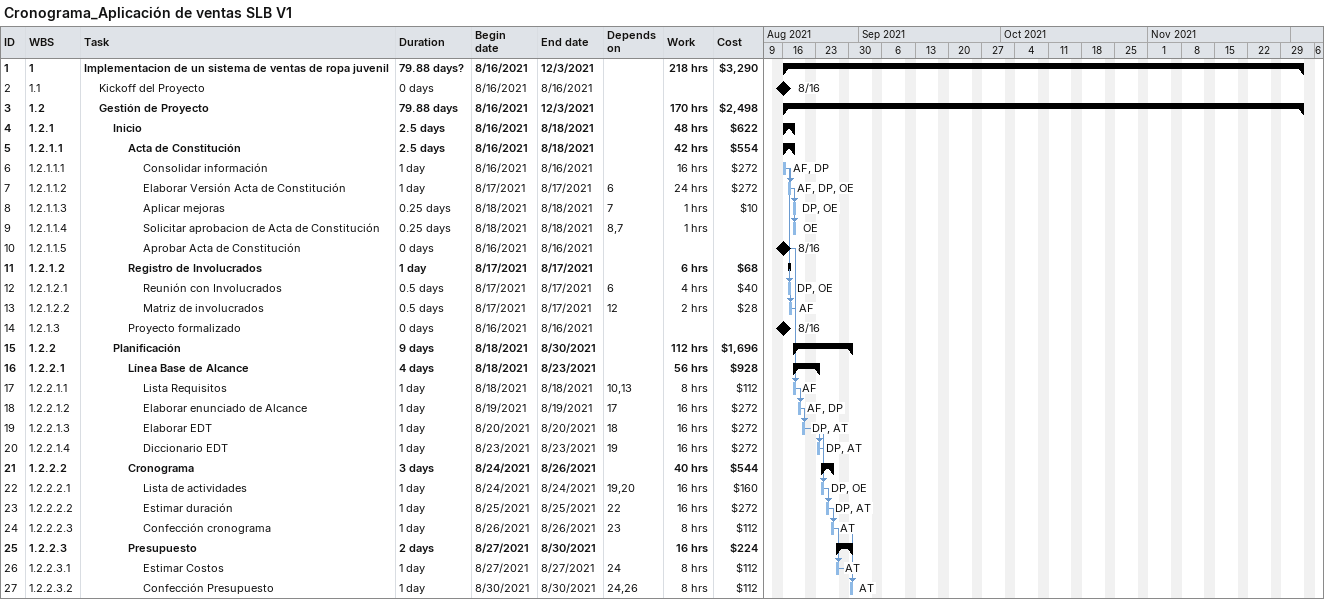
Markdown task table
Cronograma_Aplicación de ventas SLB V1

| ID | WBS | Task | Duration | Start | Finish | Predecessors | Resources | Work (h) | Cost ($) |
|---|---|---|---|---|---|---|---|---|---|
| 1 | 1 | **Implementacion de un sistema de ventas de ropa juvenil** | 79.88d? | 2021-08-16 | 2021-12-03 |  |  | 218 | 3290 |
| 2 | 1.1 | Kickoff del Proyecto | 0d | 2021-08-16 | 2021-08-16 |  |  |  |  |
| 3 | 1.2 | **Gestión de Proyecto** | 79.88d | 2021-08-16 | 2021-12-03 |  |  | 170 | 2498 |
| 4 | 1.2.1 | **Inicio** | 2.5d | 2021-08-16 | 2021-08-18 |  |  | 48 | 622 |
| 5 | 1.2.1.1 | **Acta de Constitución** | 2.5d | 2021-08-16 | 2021-08-18 |  |  | 42 | 554 |
| 6 | 1.2.1.1.1 | Consolidar información | 1d | 2021-08-16 | 2021-08-16 |  | AF, DP | 16 | 272 |
| 7 | 1.2.1.1.2 | Elaborar Versión Acta de Constitución | 1d | 2021-08-17 | 2021-08-17 | 6 | AF, DP, OE | 24 | 272 |
| 8 | 1.2.1.1.3 | Aplicar mejoras | 0.25d | 2021-08-18 | 2021-08-18 | 7 | DP, OE | 1 | 10 |
| 9 | 1.2.1.1.4 | Solicitar aprobacion de Acta de Constitución | 0.25d | 2021-08-18 | 2021-08-18 | 8, 7 | OE | 1 |  |
| 10 | 1.2.1.1.5 | Aprobar Acta de Constitución | 0d | 2021-08-16 | 2021-08-16 |  |  |  |  |
| 11 | 1.2.1.2 | **Registro de Involucrados** | 1d | 2021-08-17 | 2021-08-17 |  |  | 6 | 68 |
| 12 | 1.2.1.2.1 | Reunión con Involucrados | 0.5d | 2021-08-17 | 2021-08-17 | 6 | DP, OE | 4 | 40 |
| 13 | 1.2.1.2.2 | Matriz de involucrados | 0.5d | 2021-08-17 | 2021-08-17 | 12 | AF | 2 | 28 |
| 14 | 1.2.1.3 | Proyecto formalizado | 0d | 2021-08-16 | 2021-08-16 |  |  |  |  |
| 15 | 1.2.2 | **Planificación** | 9d | 2021-08-18 | 2021-08-30 |  |  | 112 | 1696 |
| 16 | 1.2.2.1 | **Línea Base de Alcance** | 4d | 2021-08-18 | 2021-08-23 |  |  | 56 | 928 |
| 17 | 1.2.2.1.1 | Lista Requisitos | 1d | 2021-08-18 | 2021-08-18 | 10, 13 | AF | 8 | 112 |
| 18 | 1.2.2.1.2 | Elaborar enunciado de Alcance | 1d | 2021-08-19 | 2021-08-19 | 17 | AF, DP | 16 | 272 |
| 19 | 1.2.2.1.3 | Elaborar EDT | 1d | 2021-08-20 | 2021-08-20 | 18 | DP, AT | 16 | 272 |
| 20 | 1.2.2.1.4 | Diccionario EDT | 1d | 2021-08-23 | 2021-08-23 | 19 | DP, AT | 16 | 272 |
| 21 | 1.2.2.2 | **Cronograma** | 3d | 2021-08-24 | 2021-08-26 |  |  | 40 | 544 |
| 22 | 1.2.2.2.1 | Lista de actividades | 1d | 2021-08-24 | 2021-08-24 | 19, 20 | DP, OE | 16 | 160 |
| 23 | 1.2.2.2.2 | Estimar duración | 1d | 2021-08-25 | 2021-08-25 | 22 | DP, AT | 16 | 272 |
| 24 | 1.2.2.2.3 | Confección cronograma | 1d | 2021-08-26 | 2021-08-26 | 23 | AT | 8 | 112 |
| 25 | 1.2.2.3 | **Presupuesto** | 2d | 2021-08-27 | 2021-08-30 |  |  | 16 | 224 |
| 26 | 1.2.2.3.1 | Estimar Costos | 1d | 2021-08-27 | 2021-08-27 | 24 | AT | 8 | 112 |
| 27 | 1.2.2.3.2 | Confección Presupuesto | 1d | 2021-08-30 | 2021-08-30 | 24, 26 | AT | 8 | 112 |
